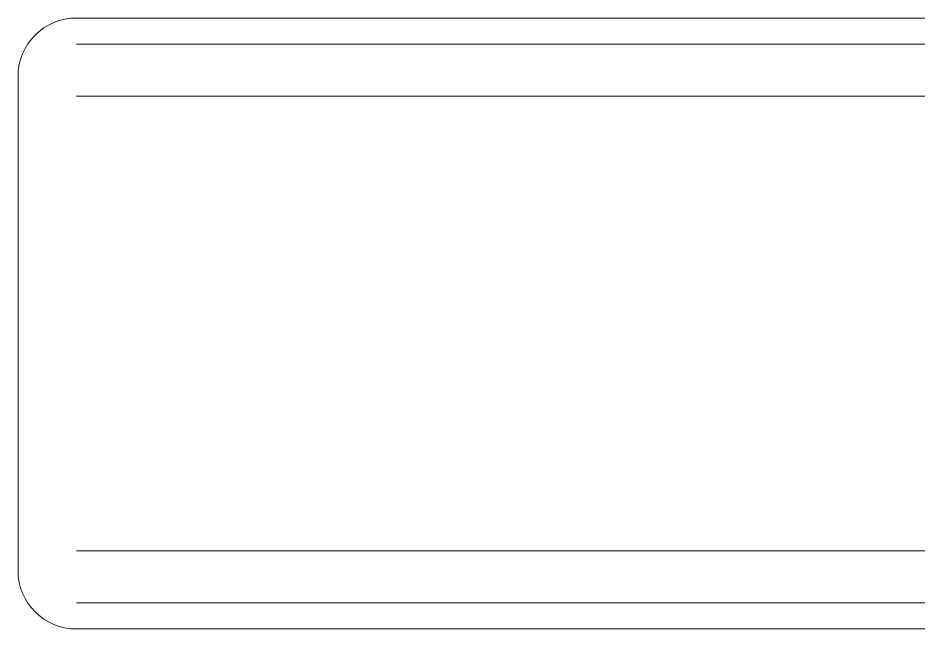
# Model space of a CAD drawing. Header units: millimetres. Extents: x 26027 to 581921, y 7230 to 233891.
# Drawn here: x 478219.6 to 478423.9, y 167298.3 to 167436.9 of the extents above; entities that cross this region are included whole.
import ezdxf

# ---------------------------------------------------------------- set-up
doc = ezdxf.new("R2010")
doc.units = ezdxf.units.MM
doc.header["$LTSCALE"] = 5
doc.layers.add('LOADING', color=163, linetype='Continuous', lineweight=5)
doc.layers.add('Medical Equipment and Furniture', color=163, linetype='Continuous', lineweight=0)

# ---------------------------------------------------------------- blocks, each defined once
blk = doc.blocks.new('GF21008-P')
at = {"layer": 'LOADING'}
for p, q in [((0.68432, -0.20374), (0.79645, -0.20374)), ((0.67107, -0.77123), (0.67107, -0.21699)), ((0.67698, -0.77123), (0.67698, -0.21699)), ((0.6888, -0.77123), (0.6888, -0.21699)), ((0.79197, -0.76339), (0.79197, -0.21699)), ((0.80379, -0.76339), (0.80379, -0.21699)), ((0.8097, -0.76339), (0.8097, -0.21699))]:
    blk.add_line(p, q, dxfattribs=at)
for centre, start, end in [((0.68432, -0.21699), 90, 180), ((0.79645, -0.21699), 0, 90)]:
    blk.add_arc(centre, 0.01325, start, end, dxfattribs=at)

msp = doc.modelspace()

# ---------------------------------------------------------------- block references
at = {"layer": 'Medical Equipment and Furniture', "xscale": 1000, "yscale": 1000, "zscale": 1000, "rotation": 89.9999999999998}
msp.add_blockref('GF21008-P', (478015.81, 166627.21, 2.36), dxfattribs=at)

doc.saveas('drawing.dxf')
